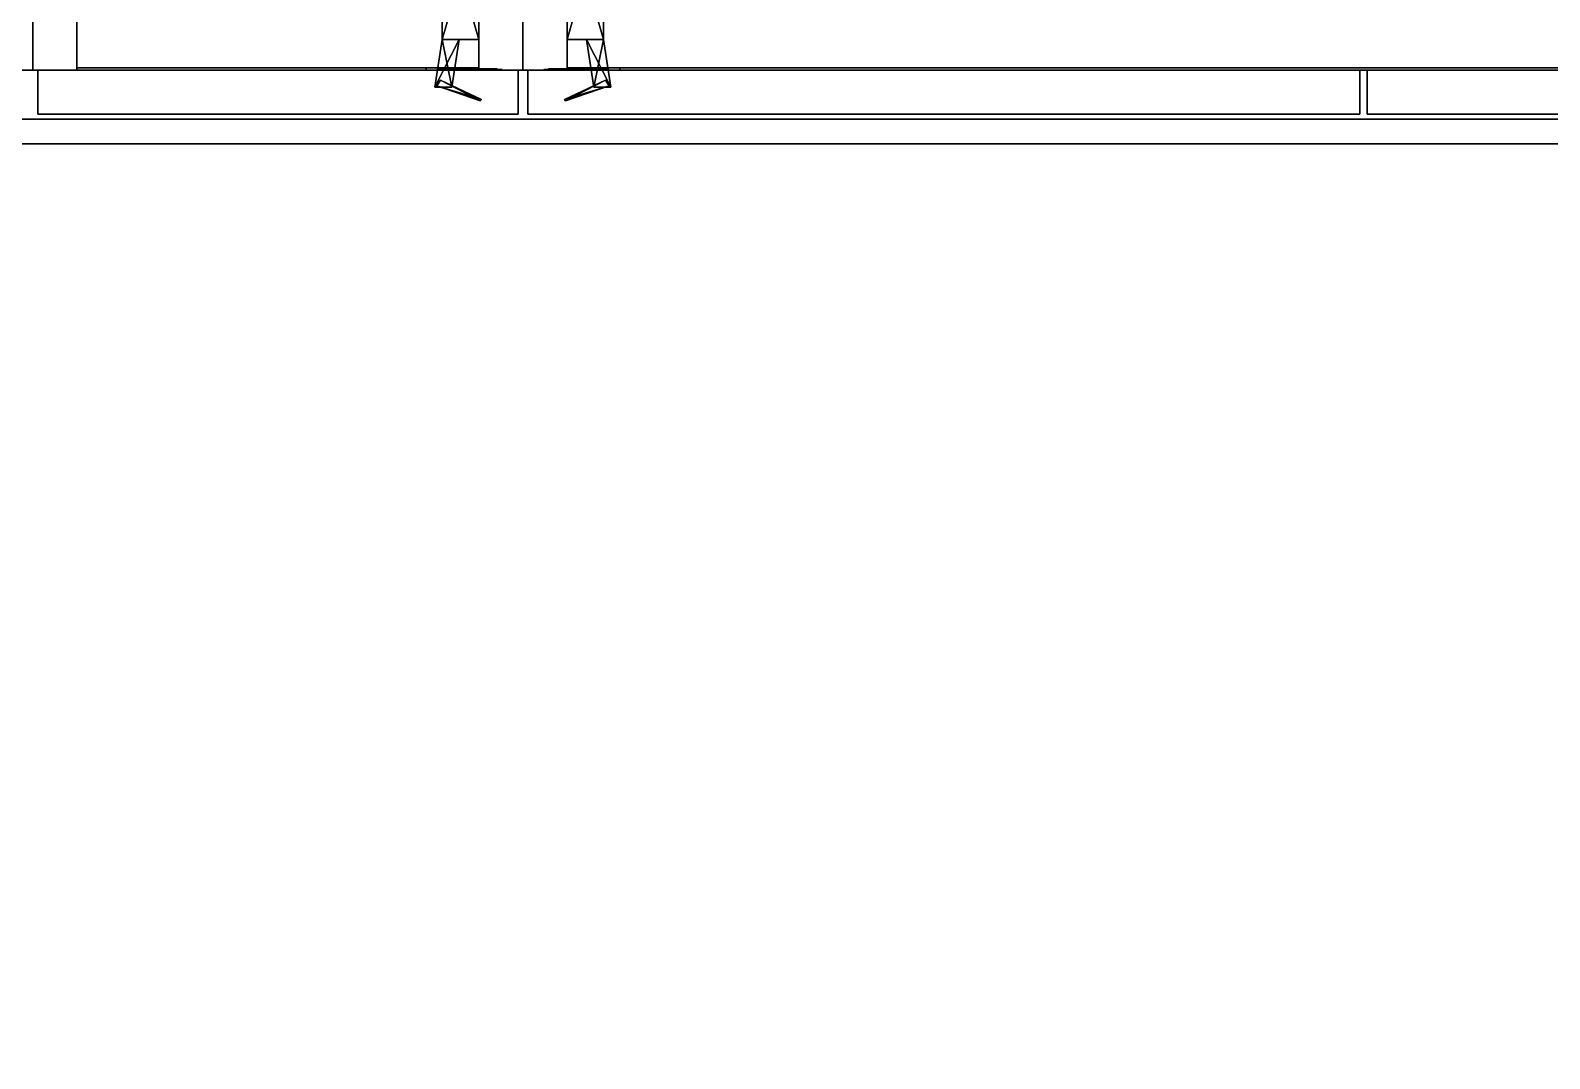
# Model space of a CAD drawing. Extents: x 0 to 6014, y -2453 to 0.
# Drawn here: x 2409 to 3029, y -1227 to -807 of the extents above; entities that cross this region are included whole.
import ezdxf

# ---------------------------------------------------------------- set-up
doc = ezdxf.new("R2010")
doc.units = 0
for name, color, linetype in [('LAYER0', 7, 'CONTINUOUS'), ('LAYER1', 7, 'CONTINUOUS'), ('LAYER181', 254, 'CONTINUOUS'), ('LAYER25', 7, 'CONTINUOUS'), ('LAYER3', 7, 'CONTINUOUS'), ('LAYER43', 7, 'CONTINUOUS'), ('LAYER44', 7, 'CONTINUOUS'), ('LAYER50', 254, 'CONTINUOUS'), ('LAYER51', 28, 'CONTINUOUS'), ('LAYER52', 253, 'CONTINUOUS'), ('LAYER53', 28, 'CONTINUOUS'), ('LAYER54', 253, 'CONTINUOUS'), ('LAYER55', 254, 'CONTINUOUS'), ('LAYER666', 7, 'CONTINUOUS'), ('LAYER667', 7, 'CONTINUOUS'), ('LAYER676', 7, 'CONTINUOUS'), ('LAYER677', 7, 'CONTINUOUS'), ('LAYER680', 28, 'CONTINUOUS'), ('LAYER681', 253, 'CONTINUOUS'), ('LAYER682', 28, 'CONTINUOUS'), ('LAYER683', 253, 'CONTINUOUS'), ('LAYER684', 254, 'CONTINUOUS'), ('LAYER685', 7, 'CONTINUOUS')]:
    doc.layers.add(name, color=color, linetype=linetype)

msp = doc.modelspace()

# ---------------------------------------------------------------- linework, layer by layer
at = {"layer": 'LAYER0'}
for points, invisible_edges in [([(1510, -265), (4585, 0), (2107, -1840), (1510, -265)], 7), ([(1510, 0, 5), (2107, -1840, 5), (4585, 0, 5), (1510, 0, 5)], 3), ([(2107, -1840), (4585, 0), (2107, -2453), (2107, -1840)], 3), ([(2107, -2453), (4585, 0), (4585, -640), (2107, -2453)], 5), ([(4585, 0, 5), (2107, -1840, 5), (4585, -640, 5), (4585, 0, 5)], 3), ([(2107, -2453), (4585, -640), (6013.69, -2453), (2107, -2453)], 3), ([(2107, -1840, 5), (6013.69, -2453, 5), (4585, -640, 5), (2107, -1840, 5)], 7)]:
    msp.add_3dface(points, dxfattribs=dict(at, invisible_edges=invisible_edges))
at = {"layer": 'LAYER181', "invisible_edges": 1}
for points in [[(3646, -773, 912), (1660, -843, 912), (1660, -773, 912), (3646, -773, 912)], [(1660, -843, 912), (3646, -773, 912), (3646, -843, 912), (1660, -843, 912)], [(3646, -843, 937), (1660, -773, 937), (1660, -843, 937), (3646, -843, 937)], [(1660, -773, 937), (3646, -843, 937), (3646, -773, 937), (1660, -773, 937)], [(3646, -843, 937), (1660, -843, 912), (3646, -843, 912), (3646, -843, 937)], [(1660, -843, 912), (3646, -843, 937), (1660, -843, 937), (1660, -843, 912)]]:
    msp.add_3dface(points, dxfattribs=at)
at = {"layer": 'LAYER25', "invisible_edges": 1}
for points in [[(2610, -150, 153), (2628, -823, 153), (2610, -823, 153), (2610, -150, 153)], [(2628, -823, 153), (2610, -150, 153), (2628, -150, 153), (2628, -823, 153)], [(2628, -150, 910), (2610, -823, 910), (2628, -823, 910), (2628, -150, 910)], [(2610, -823, 910), (2628, -150, 910), (2610, -150, 910), (2610, -823, 910)], [(2610, -823, 910), (2610, -150, 153), (2610, -823, 153), (2610, -823, 910)], [(2610, -150, 153), (2610, -823, 910), (2610, -150, 910), (2610, -150, 153)], [(2628, -150, 910), (2628, -823, 153), (2628, -150, 153), (2628, -150, 910)], [(2628, -823, 153), (2628, -150, 910), (2628, -823, 910), (2628, -823, 153)], [(2610, -823, 910), (2628, -823, 153), (2628, -823, 910), (2610, -823, 910)], [(2628, -823, 153), (2610, -823, 910), (2610, -823, 153), (2628, -823, 153)]]:
    msp.add_3dface(points, dxfattribs=at)
at = {"layer": 'LAYER3', "invisible_edges": 1}
for points in [[(2392, -150, 155), (2410, -823, 155), (2392, -823, 155), (2392, -150, 155)], [(2410, -823, 155), (2392, -150, 155), (2410, -150, 155), (2410, -823, 155)], [(2410, -150, 912), (2392, -823, 912), (2410, -823, 912), (2410, -150, 912)], [(2392, -823, 912), (2410, -150, 912), (2392, -150, 912), (2392, -823, 912)], [(2410, -823, 155), (2410, -150, 912), (2410, -823, 912), (2410, -823, 155)], [(2410, -150, 912), (2410, -823, 155), (2410, -150, 155), (2410, -150, 912)], [(2410, -823, 155), (2392, -823, 912), (2392, -823, 155), (2410, -823, 155)], [(2392, -823, 912), (2410, -823, 155), (2410, -823, 912), (2392, -823, 912)]]:
    msp.add_3dface(points, dxfattribs=at)
at = {"layer": 'LAYER43', "invisible_edges": 1}
for points in [[(3278, -150, 154), (2628, -823, 154), (2628, -150, 154), (3278, -150, 154)], [(2628, -823, 154), (3278, -150, 154), (3278, -823, 154), (2628, -823, 154)], [(2628, -150, 172), (2628, -823, 154), (2628, -823, 172), (2628, -150, 172)], [(2628, -823, 154), (2628, -150, 172), (2628, -150, 154), (2628, -823, 154)], [(3278, -823, 172), (2628, -150, 172), (2628, -823, 172), (3278, -823, 172)], [(2628, -150, 172), (3278, -823, 172), (3278, -150, 172), (2628, -150, 172)], [(3278, -823, 172), (2628, -823, 154), (3278, -823, 154), (3278, -823, 172)], [(2628, -823, 154), (3278, -823, 172), (2628, -823, 172), (2628, -823, 154)]]:
    msp.add_3dface(points, dxfattribs=at)
at = {"layer": 'LAYER44', "invisible_edges": 1}
for points in [[(3278, -742, 891.5), (2628, -822, 891.5), (2628, -742, 891.5), (3278, -742, 891.5)], [(2628, -822, 891.5), (3278, -742, 891.5), (3278, -822, 891.5), (2628, -822, 891.5)], [(2628, -742, 909.5), (2628, -822, 891.5), (2628, -822, 909.5), (2628, -742, 909.5)], [(2628, -822, 891.5), (2628, -742, 909.5), (2628, -742, 891.5), (2628, -822, 891.5)], [(3278, -822, 909.5), (2628, -742, 909.5), (2628, -822, 909.5), (3278, -822, 909.5)], [(2628, -742, 909.5), (3278, -822, 909.5), (3278, -742, 909.5), (2628, -742, 909.5)], [(3278, -822, 909.5), (2628, -822, 891.5), (3278, -822, 891.5), (3278, -822, 909.5)], [(2628, -822, 891.5), (3278, -822, 909.5), (2628, -822, 909.5), (2628, -822, 891.5)]]:
    msp.add_3dface(points, dxfattribs=at)
at = {"layer": 'LAYER50', "invisible_edges": 1}
for points in [[(2954.5, -823, 907), (3294, -823, 156), (2954.5, -823, 156), (2954.5, -823, 907)], [(3294, -823, 156), (2954.5, -823, 907), (3294, -823, 907), (3294, -823, 156)], [(2954.5, -841, 156), (3294, -823, 156), (3294, -841, 156), (2954.5, -841, 156)], [(3294, -823, 156), (2954.5, -841, 156), (2954.5, -823, 156), (3294, -823, 156)], [(2954.5, -823, 907), (3294, -841, 907), (3294, -823, 907), (2954.5, -823, 907)], [(3294, -841, 907), (2954.5, -823, 907), (2954.5, -841, 907), (3294, -841, 907)], [(2954.5, -841, 156), (2954.5, -823, 907), (2954.5, -823, 156), (2954.5, -841, 156)], [(2954.5, -823, 907), (2954.5, -841, 156), (2954.5, -841, 907), (2954.5, -823, 907)], [(3294, -841, 907), (2954.5, -841, 156), (3294, -841, 156), (3294, -841, 907)], [(2954.5, -841, 156), (3294, -841, 907), (2954.5, -841, 907), (2954.5, -841, 156)]]:
    msp.add_3dface(points, dxfattribs=at)
at = {"layer": 'LAYER51'}
for points, invisible_edges in [([(2619.49, -822.75, 251.0251), (2618.5, -822.75, 256), (2620.5, -822.75, 256), (2620.5, -822.75, 250.5)], 10), ([(2618.5, -822.75, 256), (2619.49, -822.75, 260.9749), (2620.5, -822.75, 261.5), (2620.5, -822.75, 256)], 10), ([(2622.308, -822.75, 246.8076), (2619.49, -822.75, 251.0251), (2620.5, -822.75, 250.5), (2624, -822.75, 250.5)], 10), ([(2619.49, -822.75, 260.9749), (2622.308, -822.75, 265.1924), (2624, -822.75, 261.5), (2620.5, -822.75, 261.5)], 10), ([(2620.5, -822.5, 261.5), (2620.5, -822.5, 250.5), (2627.5, -822.5, 250.5), (2627.291, -822.5, 261.3167)], 4), ([(2626.525, -822.75, 243.9896), (2622.308, -822.75, 246.8076), (2624, -822.75, 250.5), (2627.5, -822.75, 250.5)], 10), ([(2622.308, -822.75, 265.1924), (2626.525, -822.75, 268.0104), (2627.5, -822.75, 261.5), (2624, -822.75, 261.5)], 10), ([(2631.5, -822.75, 243), (2626.525, -822.75, 243.9896), (2627.5, -822.75, 250.5), (2631.5, -822.75, 247)], 2), ([(2626.525, -822.75, 268.0104), (2631.5, -822.75, 269), (2631.5, -822.75, 265), (2627.5, -822.75, 261.5)], 8), ([(2627.291, -822.5, 261.3167), (2627.5, -822.5, 250.5), (2631.5, -822.5, 247), (2631.5, -822.5, 265)], 5), ([(2649.5, -822, 235), (2644.5, -822, 247), (2631.5, -822, 247), (2631.5, -822, 235)], 1), ([(2649.5, -822, 277), (2644.5, -822, 265), (2631.5, -822, 265), (2631.5, -822, 277)], 1), ([(2631.5, -822.5, 265), (2631.5, -822.5, 247), (2644.5, -822.5, 247), (2644.5, -822.5, 265)], 1), ([(2649.5, -822, 277), (2649.5, -822, 235), (2644.5, -822, 247), (2644.5, -822, 265)], 10)]:
    msp.add_3dface(points, dxfattribs=dict(at, invisible_edges=invisible_edges))
for points in [[(2649.5, -822, 235), (2631.5, -822, 235), (2631.5, -822, 235), (2649.5, -822, 235)], [(2649.5, -822, 277), (2631.5, -822, 277), (2631.5, -822, 277), (2649.5, -822, 277)], [(2644.5, -822, 247), (2644.5, -823, 247), (2631.5, -823, 247), (2631.5, -822, 247)], [(2631.5, -822, 247), (2631.5, -823, 247), (2631.5, -823, 235), (2631.5, -822, 235)], [(2631.5, -822, 235), (2631.5, -823, 235), (2649.5, -823, 235), (2649.5, -822, 235)], [(2644.5, -822, 265), (2644.5, -823, 265), (2631.5, -823, 265), (2631.5, -822, 265)], [(2631.5, -822, 265), (2631.5, -823, 265), (2631.5, -823, 277), (2631.5, -822, 277)], [(2631.5, -822, 277), (2631.5, -823, 277), (2649.5, -823, 277), (2649.5, -822, 277)], [(2631.5, -823, 247), (2631.5, -823, 235), (2631.5, -823, 247)], [(2631.5, -823, 265), (2631.5, -823, 277), (2631.5, -823, 265)], [(2649.5, -823, 235), (2631.5, -823, 235), (2631.5, -823, 277), (2649.5, -823, 277)], [(2644.5, -822, 247), (2644.5, -823, 247), (2644.5, -823, 265), (2644.5, -822, 265)], [(2644.5, -823, 247), (2644.5, -823, 265), (2644.5, -823, 247)], [(2649.5, -822, 277), (2649.5, -823, 277), (2649.5, -822, 277)], [(2649.5, -823, 235), (2649.5, -823, 277), (2649.5, -822, 277), (2649.5, -822, 235)]]:
    msp.add_3dface(points, dxfattribs=at)
at = {"layer": 'LAYER52'}
for points in [[(2628, -758.5, 249.2174), (2642.921, -810.5, 249.2174), (2628, -810.5, 249.2174), (2628, -758.5, 249.2174)], [(2642.921, -758.5, 249.2174), (2642.921, -810.5, 249.2174), (2628, -758.5, 249.2174), (2642.921, -758.5, 249.2174)], [(2628, -810.5, 262.7826), (2642.921, -758.5, 262.7826), (2628, -758.5, 262.7826), (2628, -810.5, 262.7826)], [(2642.921, -810.5, 262.7826), (2642.921, -758.5, 262.7826), (2628, -810.5, 262.7826), (2642.921, -810.5, 262.7826)], [(2642.921, -758.5, 249.2174), (2642.921, -810.5, 262.7826), (2642.921, -810.5, 249.2174), (2642.921, -758.5, 249.2174)], [(2642.921, -758.5, 262.7826), (2642.921, -810.5, 262.7826), (2642.921, -758.5, 249.2174), (2642.921, -758.5, 262.7826)], [(2635.958, -810.5, 249.2174), (2645.906, -829.8654, 249.2174), (2638.942, -829.8654, 249.2174), (2635.958, -810.5, 249.2174)], [(2642.921, -810.5, 249.2174), (2645.906, -829.8654, 249.2174), (2635.958, -810.5, 249.2174), (2642.921, -810.5, 249.2174)], [(2638.942, -829.8654, 262.7826), (2642.921, -810.5, 262.7826), (2635.958, -810.5, 262.7826), (2638.942, -829.8654, 262.7826)], [(2645.906, -829.8654, 262.7826), (2642.921, -810.5, 262.7826), (2638.942, -829.8654, 262.7826), (2645.906, -829.8654, 262.7826)], [(2642.921, -810.5, 249.2174), (2645.906, -829.8654, 262.7826), (2645.906, -829.8654, 249.2174), (2642.921, -810.5, 249.2174)], [(2642.921, -810.5, 262.7826), (2645.906, -829.8654, 262.7826), (2642.921, -810.5, 249.2174), (2642.921, -810.5, 262.7826)], [(2643.692, -827.0753, 250.3477), (2627.409, -835.5, 250.3477), (2626.918, -834.9226, 250.3477), (2643.692, -827.0753, 250.3477)], [(2626.918, -834.9226, 261.652), (2645.182, -829.4556, 261.652), (2643.692, -827.0753, 261.652), (2626.918, -834.9226, 261.652)], [(2627.409, -835.5, 261.652), (2645.182, -829.4556, 261.652), (2626.918, -834.9226, 261.652), (2627.409, -835.5, 261.652)], [(2645.182, -829.4556, 250.3477), (2627.409, -835.5, 250.3477), (2643.692, -827.0753, 250.3477), (2645.182, -829.4556, 250.3477)], [(2645.182, -829.4556, 250.3477), (2627.409, -835.5, 261.652), (2627.409, -835.5, 250.3477), (2645.182, -829.4556, 250.3477)], [(2645.182, -829.4556, 261.652), (2627.409, -835.5, 261.652), (2645.182, -829.4556, 250.3477), (2645.182, -829.4556, 261.652)]]:
    msp.add_3dface(points, dxfattribs=at)
at = {"layer": 'LAYER53'}
for points, invisible_edges in [([(2619.49, -822.75, 802.0251), (2618.5, -822.75, 807), (2620.5, -822.75, 807), (2620.5, -822.75, 801.5)], 10), ([(2618.5, -822.75, 807), (2619.49, -822.75, 811.9749), (2620.5, -822.75, 812.5), (2620.5, -822.75, 807)], 10), ([(2622.308, -822.75, 797.8076), (2619.49, -822.75, 802.0251), (2620.5, -822.75, 801.5), (2624, -822.75, 801.5)], 10), ([(2619.49, -822.75, 811.9749), (2622.308, -822.75, 816.1924), (2624, -822.75, 812.5), (2620.5, -822.75, 812.5)], 10), ([(2620.5, -822.5, 812.5), (2620.5, -822.5, 801.5), (2627.5, -822.5, 801.5), (2627.291, -822.5, 812.3167)], 4), ([(2626.525, -822.75, 794.9896), (2622.308, -822.75, 797.8076), (2624, -822.75, 801.5), (2627.5, -822.75, 801.5)], 10), ([(2622.308, -822.75, 816.1924), (2626.525, -822.75, 819.0104), (2627.5, -822.75, 812.5), (2624, -822.75, 812.5)], 10), ([(2631.5, -822.75, 794), (2626.525, -822.75, 794.9896), (2627.5, -822.75, 801.5), (2631.5, -822.75, 798)], 2), ([(2626.525, -822.75, 819.0104), (2631.5, -822.75, 820), (2631.5, -822.75, 816), (2627.5, -822.75, 812.5)], 8), ([(2627.291, -822.5, 812.3167), (2627.5, -822.5, 801.5), (2631.5, -822.5, 798), (2631.5, -822.5, 816)], 5), ([(2649.5, -822, 786), (2644.5, -822, 798), (2631.5, -822, 798), (2631.5, -822, 786)], 1), ([(2649.5, -822, 828), (2644.5, -822, 816), (2631.5, -822, 816), (2631.5, -822, 828)], 1), ([(2631.5, -822.5, 816), (2631.5, -822.5, 798), (2644.5, -822.5, 798), (2644.5, -822.5, 816)], 1), ([(2649.5, -822, 828), (2649.5, -822, 786), (2644.5, -822, 798), (2644.5, -822, 816)], 10)]:
    msp.add_3dface(points, dxfattribs=dict(at, invisible_edges=invisible_edges))
for points in [[(2649.5, -822, 786), (2631.5, -822, 786), (2631.5, -822, 786), (2649.5, -822, 786)], [(2649.5, -822, 828), (2631.5, -822, 828), (2631.5, -822, 828), (2649.5, -822, 828)], [(2644.5, -822, 798), (2644.5, -823, 798), (2631.5, -823, 798), (2631.5, -822, 798)], [(2631.5, -822, 798), (2631.5, -823, 798), (2631.5, -823, 786), (2631.5, -822, 786)], [(2631.5, -822, 786), (2631.5, -823, 786), (2649.5, -823, 786), (2649.5, -822, 786)], [(2644.5, -822, 816), (2644.5, -823, 816), (2631.5, -823, 816), (2631.5, -822, 816)], [(2631.5, -822, 816), (2631.5, -823, 816), (2631.5, -823, 828), (2631.5, -822, 828)], [(2631.5, -822, 828), (2631.5, -823, 828), (2649.5, -823, 828), (2649.5, -822, 828)], [(2631.5, -823, 798), (2631.5, -823, 786), (2631.5, -823, 798)], [(2631.5, -823, 816), (2631.5, -823, 828), (2631.5, -823, 816)], [(2649.5, -823, 786), (2631.5, -823, 786), (2631.5, -823, 828), (2649.5, -823, 828)], [(2644.5, -822, 798), (2644.5, -823, 798), (2644.5, -823, 816), (2644.5, -822, 816)], [(2644.5, -823, 798), (2644.5, -823, 816), (2644.5, -823, 798)], [(2649.5, -822, 828), (2649.5, -823, 828), (2649.5, -822, 828)], [(2649.5, -823, 786), (2649.5, -823, 828), (2649.5, -822, 828), (2649.5, -822, 786)]]:
    msp.add_3dface(points, dxfattribs=at)
at = {"layer": 'LAYER54'}
for points in [[(2628, -758.5, 800.2174), (2642.921, -810.5, 800.2174), (2628, -810.5, 800.2174), (2628, -758.5, 800.2174)], [(2642.921, -758.5, 800.2174), (2642.921, -810.5, 800.2174), (2628, -758.5, 800.2174), (2642.921, -758.5, 800.2174)], [(2628, -810.5, 813.7826), (2642.921, -758.5, 813.7826), (2628, -758.5, 813.7826), (2628, -810.5, 813.7826)], [(2642.921, -810.5, 813.7826), (2642.921, -758.5, 813.7826), (2628, -810.5, 813.7826), (2642.921, -810.5, 813.7826)], [(2642.921, -758.5, 800.2174), (2642.921, -810.5, 813.7826), (2642.921, -810.5, 800.2174), (2642.921, -758.5, 800.2174)], [(2642.921, -758.5, 813.7826), (2642.921, -810.5, 813.7826), (2642.921, -758.5, 800.2174), (2642.921, -758.5, 813.7826)], [(2635.958, -810.5, 800.2174), (2645.906, -829.8654, 800.2174), (2638.942, -829.8654, 800.2174), (2635.958, -810.5, 800.2174)], [(2642.921, -810.5, 800.2174), (2645.906, -829.8654, 800.2174), (2635.958, -810.5, 800.2174), (2642.921, -810.5, 800.2174)], [(2638.942, -829.8654, 813.7826), (2642.921, -810.5, 813.7826), (2635.958, -810.5, 813.7826), (2638.942, -829.8654, 813.7826)], [(2645.906, -829.8654, 813.7826), (2642.921, -810.5, 813.7826), (2638.942, -829.8654, 813.7826), (2645.906, -829.8654, 813.7826)], [(2642.921, -810.5, 800.2174), (2645.906, -829.8654, 813.7826), (2645.906, -829.8654, 800.2174), (2642.921, -810.5, 800.2174)], [(2642.921, -810.5, 813.7826), (2645.906, -829.8654, 813.7826), (2642.921, -810.5, 800.2174), (2642.921, -810.5, 813.7826)], [(2643.692, -827.0753, 801.3477), (2627.409, -835.5, 801.3477), (2626.918, -834.9226, 801.3477), (2643.692, -827.0753, 801.3477)], [(2626.918, -834.9226, 812.652), (2645.182, -829.4556, 812.652), (2643.692, -827.0753, 812.652), (2626.918, -834.9226, 812.652)], [(2627.409, -835.5, 812.652), (2645.182, -829.4556, 812.652), (2626.918, -834.9226, 812.652), (2627.409, -835.5, 812.652)], [(2645.182, -829.4556, 801.3477), (2627.409, -835.5, 801.3477), (2643.692, -827.0753, 801.3477), (2645.182, -829.4556, 801.3477)], [(2645.182, -829.4556, 801.3477), (2627.409, -835.5, 812.652), (2627.409, -835.5, 801.3477), (2645.182, -829.4556, 801.3477)], [(2645.182, -829.4556, 812.652), (2627.409, -835.5, 812.652), (2645.182, -829.4556, 801.3477), (2645.182, -829.4556, 812.652)]]:
    msp.add_3dface(points, dxfattribs=at)
at = {"layer": 'LAYER55', "invisible_edges": 1}
for points in [[(2951.5, -823, 156), (2612, -823, 907), (2951.5, -823, 907), (2951.5, -823, 156)], [(2612, -823, 907), (2951.5, -823, 156), (2612, -823, 156), (2612, -823, 907)], [(2951.5, -823, 156), (2612, -841, 156), (2612, -823, 156), (2951.5, -823, 156)], [(2612, -841, 156), (2951.5, -823, 156), (2951.5, -841, 156), (2612, -841, 156)], [(2612, -841, 156), (2612, -823, 907), (2612, -823, 156), (2612, -841, 156)], [(2612, -823, 907), (2612, -841, 156), (2612, -841, 907), (2612, -823, 907)], [(2951.5, -841, 907), (2612, -823, 907), (2612, -841, 907), (2951.5, -841, 907)], [(2612, -823, 907), (2951.5, -841, 907), (2951.5, -823, 907), (2612, -823, 907)], [(2951.5, -841, 907), (2951.5, -823, 156), (2951.5, -823, 907), (2951.5, -841, 907)], [(2951.5, -823, 156), (2951.5, -841, 907), (2951.5, -841, 156), (2951.5, -823, 156)], [(2612, -841, 156), (2951.5, -841, 907), (2612, -841, 907), (2612, -841, 156)], [(2951.5, -841, 907), (2612, -841, 156), (2951.5, -841, 156), (2951.5, -841, 907)]]:
    msp.add_3dface(points, dxfattribs=at)
at = {"layer": 'LAYER666', "invisible_edges": 1}
for points in [[(2410, -150, 155), (2428, -823, 155), (2410, -823, 155), (2410, -150, 155)], [(2428, -823, 155), (2410, -150, 155), (2428, -150, 155), (2428, -823, 155)], [(2428, -150, 912), (2410, -823, 912), (2428, -823, 912), (2428, -150, 912)], [(2410, -823, 912), (2428, -150, 912), (2410, -150, 912), (2410, -823, 912)], [(2410, -823, 912), (2410, -150, 155), (2410, -823, 155), (2410, -823, 912)], [(2410, -150, 155), (2410, -823, 912), (2410, -150, 912), (2410, -150, 155)], [(2428, -150, 912), (2428, -823, 155), (2428, -150, 155), (2428, -150, 912)], [(2428, -823, 155), (2428, -150, 912), (2428, -823, 912), (2428, -823, 155)], [(2410, -823, 912), (2428, -823, 155), (2428, -823, 912), (2410, -823, 912)], [(2428, -823, 155), (2410, -823, 912), (2410, -823, 155), (2428, -823, 155)]]:
    msp.add_3dface(points, dxfattribs=at)
at = {"layer": 'LAYER667', "invisible_edges": 1}
for points in [[(2592, -150, 155), (2592, -823, 912), (2592, -150, 912), (2592, -150, 155)], [(2592, -823, 912), (2592, -150, 155), (2592, -823, 155), (2592, -823, 912)], [(2592, -150, 155), (2610, -823, 155), (2592, -823, 155), (2592, -150, 155)], [(2610, -823, 155), (2592, -150, 155), (2610, -150, 155), (2610, -823, 155)], [(2610, -150, 912), (2592, -823, 912), (2610, -823, 912), (2610, -150, 912)], [(2592, -823, 912), (2610, -150, 912), (2592, -150, 912), (2592, -823, 912)], [(2610, -823, 155), (2610, -150, 912), (2610, -823, 912), (2610, -823, 155)], [(2610, -150, 912), (2610, -823, 155), (2610, -150, 155), (2610, -150, 912)], [(2610, -823, 155), (2592, -823, 912), (2592, -823, 155), (2610, -823, 155)], [(2592, -823, 912), (2610, -823, 155), (2610, -823, 912), (2592, -823, 912)]]:
    msp.add_3dface(points, dxfattribs=at)
at = {"layer": 'LAYER676', "invisible_edges": 1}
for points in [[(2592, -150, 156), (2428, -823, 156), (2428, -150, 156), (2592, -150, 156)], [(2428, -823, 156), (2592, -150, 156), (2592, -823, 156), (2428, -823, 156)], [(2428, -150, 174), (2428, -823, 156), (2428, -823, 174), (2428, -150, 174)], [(2428, -823, 156), (2428, -150, 174), (2428, -150, 156), (2428, -823, 156)], [(2592, -823, 174), (2428, -150, 174), (2428, -823, 174), (2592, -823, 174)], [(2428, -150, 174), (2592, -823, 174), (2592, -150, 174), (2428, -150, 174)], [(2592, -150, 156), (2592, -823, 174), (2592, -823, 156), (2592, -150, 156)], [(2592, -823, 174), (2592, -150, 156), (2592, -150, 174), (2592, -823, 174)], [(2592, -823, 174), (2428, -823, 156), (2592, -823, 156), (2592, -823, 174)], [(2428, -823, 156), (2592, -823, 174), (2428, -823, 174), (2428, -823, 156)]]:
    msp.add_3dface(points, dxfattribs=at)
at = {"layer": 'LAYER677', "invisible_edges": 1}
for points in [[(2592, -742, 893.5), (2428, -822, 893.5), (2428, -742, 893.5), (2592, -742, 893.5)], [(2428, -822, 893.5), (2592, -742, 893.5), (2592, -822, 893.5), (2428, -822, 893.5)], [(2428, -742, 911.5), (2428, -822, 893.5), (2428, -822, 911.5), (2428, -742, 911.5)], [(2428, -822, 893.5), (2428, -742, 911.5), (2428, -742, 893.5), (2428, -822, 893.5)], [(2592, -822, 911.5), (2428, -742, 911.5), (2428, -822, 911.5), (2592, -822, 911.5)], [(2428, -742, 911.5), (2592, -822, 911.5), (2592, -742, 911.5), (2428, -742, 911.5)], [(2592, -742, 893.5), (2592, -822, 911.5), (2592, -822, 893.5), (2592, -742, 893.5)], [(2592, -822, 911.5), (2592, -742, 893.5), (2592, -742, 911.5), (2592, -822, 911.5)], [(2592, -822, 911.5), (2428, -822, 893.5), (2592, -822, 893.5), (2592, -822, 911.5)], [(2428, -822, 893.5), (2592, -822, 911.5), (2428, -822, 911.5), (2428, -822, 893.5)]]:
    msp.add_3dface(points, dxfattribs=at)
at = {"layer": 'LAYER680'}
for points in [[(2570.5, -822, 279), (2570.5, -823, 279), (2570.5, -822, 279)], [(2570.5, -822, 237), (2588.5, -822, 237), (2588.5, -822, 237), (2570.5, -822, 237)], [(2570.5, -822, 279), (2588.5, -822, 279), (2588.5, -822, 279), (2570.5, -822, 279)], [(2588.5, -822, 237), (2588.5, -823, 237), (2570.5, -823, 237), (2570.5, -822, 237)], [(2570.5, -823, 237), (2570.5, -823, 279), (2570.5, -822, 279), (2570.5, -822, 237)], [(2588.5, -822, 279), (2588.5, -823, 279), (2570.5, -823, 279), (2570.5, -822, 279)], [(2570.5, -823, 237), (2588.5, -823, 237), (2588.5, -823, 279), (2570.5, -823, 279)], [(2575.5, -822, 249), (2575.5, -823, 249), (2575.5, -823, 267), (2575.5, -822, 267)], [(2575.5, -822, 249), (2575.5, -823, 249), (2588.5, -823, 249), (2588.5, -822, 249)], [(2575.5, -822, 267), (2575.5, -823, 267), (2588.5, -823, 267), (2588.5, -822, 267)], [(2575.5, -823, 249), (2575.5, -823, 267), (2575.5, -823, 249)], [(2588.5, -822, 249), (2588.5, -823, 249), (2588.5, -823, 237), (2588.5, -822, 237)], [(2588.5, -822, 267), (2588.5, -823, 267), (2588.5, -823, 279), (2588.5, -822, 279)], [(2588.5, -823, 249), (2588.5, -823, 237), (2588.5, -823, 249)], [(2588.5, -823, 267), (2588.5, -823, 279), (2588.5, -823, 267)]]:
    msp.add_3dface(points, dxfattribs=at)
for points, invisible_edges in [([(2570.5, -822, 279), (2570.5, -822, 237), (2575.5, -822, 249), (2575.5, -822, 267)], 10), ([(2570.5, -822, 237), (2575.5, -822, 249), (2588.5, -822, 249), (2588.5, -822, 237)], 1), ([(2570.5, -822, 279), (2575.5, -822, 267), (2588.5, -822, 267), (2588.5, -822, 279)], 1), ([(2588.5, -822.5, 267), (2588.5, -822.5, 249), (2575.5, -822.5, 249), (2575.5, -822.5, 267)], 1), ([(2592.709, -822.5, 263.3167), (2592.5, -822.5, 252.5), (2588.5, -822.5, 249), (2588.5, -822.5, 267)], 5), ([(2588.5, -822.75, 245), (2593.475, -822.75, 245.9896), (2592.5, -822.75, 252.5), (2588.5, -822.75, 249)], 2), ([(2593.475, -822.75, 270.0104), (2588.5, -822.75, 271), (2588.5, -822.75, 267), (2592.5, -822.75, 263.5)], 8), ([(2599.5, -822.5, 263.5), (2599.5, -822.5, 252.5), (2592.5, -822.5, 252.5), (2592.709, -822.5, 263.3167)], 4), ([(2593.475, -822.75, 245.9896), (2597.692, -822.75, 248.8076), (2596, -822.75, 252.5), (2592.5, -822.75, 252.5)], 10), ([(2597.692, -822.75, 267.1924), (2593.475, -822.75, 270.0104), (2592.5, -822.75, 263.5), (2596, -822.75, 263.5)], 10), ([(2597.692, -822.75, 248.8076), (2600.51, -822.75, 253.0251), (2599.5, -822.75, 252.5), (2596, -822.75, 252.5)], 10), ([(2600.51, -822.75, 262.9749), (2597.692, -822.75, 267.1924), (2596, -822.75, 263.5), (2599.5, -822.75, 263.5)], 10), ([(2600.51, -822.75, 253.0251), (2601.5, -822.75, 258), (2599.5, -822.75, 258), (2599.5, -822.75, 252.5)], 10), ([(2601.5, -822.75, 258), (2600.51, -822.75, 262.9749), (2599.5, -822.75, 263.5), (2599.5, -822.75, 258)], 10)]:
    msp.add_3dface(points, dxfattribs=dict(at, invisible_edges=invisible_edges))
at = {"layer": 'LAYER681'}
for points in [[(2592, -810.5, 251.2174), (2577.079, -810.5, 251.2174), (2592, -758.5, 251.2174), (2592, -810.5, 251.2174)], [(2592, -758.5, 251.2174), (2577.079, -810.5, 251.2174), (2577.079, -758.5, 251.2174), (2592, -758.5, 251.2174)], [(2592, -758.5, 264.7826), (2577.079, -758.5, 264.7826), (2592, -810.5, 264.7826), (2592, -758.5, 264.7826)], [(2592, -810.5, 264.7826), (2577.079, -758.5, 264.7826), (2577.079, -810.5, 264.7826), (2592, -810.5, 264.7826)], [(2577.079, -810.5, 251.2174), (2577.079, -810.5, 264.7826), (2577.079, -758.5, 251.2174), (2577.079, -810.5, 251.2174)], [(2577.079, -758.5, 251.2174), (2577.079, -810.5, 264.7826), (2577.079, -758.5, 264.7826), (2577.079, -758.5, 251.2174)], [(2581.058, -829.8654, 251.2174), (2574.094, -829.8654, 251.2174), (2584.042, -810.5, 251.2174), (2581.058, -829.8654, 251.2174)], [(2584.042, -810.5, 251.2174), (2574.094, -829.8654, 251.2174), (2577.079, -810.5, 251.2174), (2584.042, -810.5, 251.2174)], [(2581.058, -829.8654, 264.7826), (2577.079, -810.5, 264.7826), (2574.094, -829.8654, 264.7826), (2581.058, -829.8654, 264.7826)], [(2574.094, -829.8654, 251.2174), (2574.094, -829.8654, 264.7826), (2577.079, -810.5, 251.2174), (2574.094, -829.8654, 251.2174)], [(2577.079, -810.5, 251.2174), (2574.094, -829.8654, 264.7826), (2577.079, -810.5, 264.7826), (2577.079, -810.5, 251.2174)], [(2584.042, -810.5, 264.7826), (2577.079, -810.5, 264.7826), (2581.058, -829.8654, 264.7826), (2584.042, -810.5, 264.7826)], [(2576.308, -827.0753, 252.3477), (2592.591, -835.5, 252.3477), (2574.818, -829.4556, 252.3477), (2576.308, -827.0753, 252.3477)], [(2576.308, -827.0753, 263.652), (2574.818, -829.4556, 263.652), (2593.082, -834.9226, 263.652), (2576.308, -827.0753, 263.652)], [(2593.082, -834.9226, 263.652), (2574.818, -829.4556, 263.652), (2592.591, -835.5, 263.652), (2593.082, -834.9226, 263.652)], [(2592.591, -835.5, 252.3477), (2592.591, -835.5, 263.652), (2574.818, -829.4556, 252.3477), (2592.591, -835.5, 252.3477)], [(2574.818, -829.4556, 252.3477), (2592.591, -835.5, 263.652), (2574.818, -829.4556, 263.652), (2574.818, -829.4556, 252.3477)], [(2593.082, -834.9226, 252.3477), (2592.591, -835.5, 252.3477), (2576.308, -827.0753, 252.3477), (2593.082, -834.9226, 252.3477)]]:
    msp.add_3dface(points, dxfattribs=at)
at = {"layer": 'LAYER682'}
for points in [[(2570.5, -822, 830), (2570.5, -823, 830), (2570.5, -822, 830)], [(2570.5, -822, 788), (2588.5, -822, 788), (2588.5, -822, 788), (2570.5, -822, 788)], [(2570.5, -822, 830), (2588.5, -822, 830), (2588.5, -822, 830), (2570.5, -822, 830)], [(2588.5, -822, 788), (2588.5, -823, 788), (2570.5, -823, 788), (2570.5, -822, 788)], [(2570.5, -823, 788), (2570.5, -823, 830), (2570.5, -822, 830), (2570.5, -822, 788)], [(2588.5, -822, 830), (2588.5, -823, 830), (2570.5, -823, 830), (2570.5, -822, 830)], [(2570.5, -823, 788), (2588.5, -823, 788), (2588.5, -823, 830), (2570.5, -823, 830)], [(2575.5, -822, 800), (2575.5, -823, 800), (2575.5, -823, 818), (2575.5, -822, 818)], [(2575.5, -822, 800), (2575.5, -823, 800), (2588.5, -823, 800), (2588.5, -822, 800)], [(2575.5, -822, 818), (2575.5, -823, 818), (2588.5, -823, 818), (2588.5, -822, 818)], [(2575.5, -823, 800), (2575.5, -823, 818), (2575.5, -823, 800)], [(2588.5, -822, 800), (2588.5, -823, 800), (2588.5, -823, 788), (2588.5, -822, 788)], [(2588.5, -822, 818), (2588.5, -823, 818), (2588.5, -823, 830), (2588.5, -822, 830)], [(2588.5, -823, 800), (2588.5, -823, 788), (2588.5, -823, 800)], [(2588.5, -823, 818), (2588.5, -823, 830), (2588.5, -823, 818)]]:
    msp.add_3dface(points, dxfattribs=at)
for points, invisible_edges in [([(2570.5, -822, 830), (2570.5, -822, 788), (2575.5, -822, 800), (2575.5, -822, 818)], 10), ([(2570.5, -822, 788), (2575.5, -822, 800), (2588.5, -822, 800), (2588.5, -822, 788)], 1), ([(2570.5, -822, 830), (2575.5, -822, 818), (2588.5, -822, 818), (2588.5, -822, 830)], 1), ([(2588.5, -822.5, 818), (2588.5, -822.5, 800), (2575.5, -822.5, 800), (2575.5, -822.5, 818)], 1), ([(2592.709, -822.5, 814.3167), (2592.5, -822.5, 803.5), (2588.5, -822.5, 800), (2588.5, -822.5, 818)], 5), ([(2588.5, -822.75, 796), (2593.475, -822.75, 796.9896), (2592.5, -822.75, 803.5), (2588.5, -822.75, 800)], 2), ([(2593.475, -822.75, 821.0104), (2588.5, -822.75, 822), (2588.5, -822.75, 818), (2592.5, -822.75, 814.5)], 8), ([(2599.5, -822.5, 814.5), (2599.5, -822.5, 803.5), (2592.5, -822.5, 803.5), (2592.709, -822.5, 814.3167)], 4), ([(2593.475, -822.75, 796.9896), (2597.692, -822.75, 799.8076), (2596, -822.75, 803.5), (2592.5, -822.75, 803.5)], 10), ([(2597.692, -822.75, 818.1924), (2593.475, -822.75, 821.0104), (2592.5, -822.75, 814.5), (2596, -822.75, 814.5)], 10), ([(2597.692, -822.75, 799.8076), (2600.51, -822.75, 804.0251), (2599.5, -822.75, 803.5), (2596, -822.75, 803.5)], 10), ([(2600.51, -822.75, 813.9749), (2597.692, -822.75, 818.1924), (2596, -822.75, 814.5), (2599.5, -822.75, 814.5)], 10), ([(2600.51, -822.75, 804.0251), (2601.5, -822.75, 809), (2599.5, -822.75, 809), (2599.5, -822.75, 803.5)], 10), ([(2601.5, -822.75, 809), (2600.51, -822.75, 813.9749), (2599.5, -822.75, 814.5), (2599.5, -822.75, 809)], 10)]:
    msp.add_3dface(points, dxfattribs=dict(at, invisible_edges=invisible_edges))
at = {"layer": 'LAYER683'}
for points in [[(2592, -810.5, 802.2174), (2577.079, -810.5, 802.2174), (2592, -758.5, 802.2174), (2592, -810.5, 802.2174)], [(2592, -758.5, 802.2174), (2577.079, -810.5, 802.2174), (2577.079, -758.5, 802.2174), (2592, -758.5, 802.2174)], [(2592, -758.5, 815.7826), (2577.079, -758.5, 815.7826), (2592, -810.5, 815.7826), (2592, -758.5, 815.7826)], [(2592, -810.5, 815.7826), (2577.079, -758.5, 815.7826), (2577.079, -810.5, 815.7826), (2592, -810.5, 815.7826)], [(2577.079, -810.5, 802.2174), (2577.079, -810.5, 815.7826), (2577.079, -758.5, 802.2174), (2577.079, -810.5, 802.2174)], [(2577.079, -758.5, 802.2174), (2577.079, -810.5, 815.7826), (2577.079, -758.5, 815.7826), (2577.079, -758.5, 802.2174)], [(2581.058, -829.8654, 802.2174), (2574.094, -829.8654, 802.2174), (2584.042, -810.5, 802.2174), (2581.058, -829.8654, 802.2174)], [(2584.042, -810.5, 802.2174), (2574.094, -829.8654, 802.2174), (2577.079, -810.5, 802.2174), (2584.042, -810.5, 802.2174)], [(2581.058, -829.8654, 815.7826), (2577.079, -810.5, 815.7826), (2574.094, -829.8654, 815.7826), (2581.058, -829.8654, 815.7826)], [(2574.094, -829.8654, 802.2174), (2574.094, -829.8654, 815.7826), (2577.079, -810.5, 802.2174), (2574.094, -829.8654, 802.2174)], [(2577.079, -810.5, 802.2174), (2574.094, -829.8654, 815.7826), (2577.079, -810.5, 815.7826), (2577.079, -810.5, 802.2174)], [(2584.042, -810.5, 815.7826), (2577.079, -810.5, 815.7826), (2581.058, -829.8654, 815.7826), (2584.042, -810.5, 815.7826)], [(2576.308, -827.0753, 803.3477), (2592.591, -835.5, 803.3477), (2574.818, -829.4556, 803.3477), (2576.308, -827.0753, 803.3477)], [(2576.308, -827.0753, 814.652), (2574.818, -829.4556, 814.652), (2593.082, -834.9226, 814.652), (2576.308, -827.0753, 814.652)], [(2593.082, -834.9226, 814.652), (2574.818, -829.4556, 814.652), (2592.591, -835.5, 814.652), (2593.082, -834.9226, 814.652)], [(2592.591, -835.5, 803.3477), (2592.591, -835.5, 814.652), (2574.818, -829.4556, 803.3477), (2592.591, -835.5, 803.3477)], [(2574.818, -829.4556, 803.3477), (2592.591, -835.5, 814.652), (2574.818, -829.4556, 814.652), (2574.818, -829.4556, 803.3477)], [(2593.082, -834.9226, 803.3477), (2592.591, -835.5, 803.3477), (2576.308, -827.0753, 803.3477), (2593.082, -834.9226, 803.3477)]]:
    msp.add_3dface(points, dxfattribs=at)
at = {"layer": 'LAYER684', "invisible_edges": 1}
for points in [[(2412, -823, 909), (2608, -823, 158), (2412, -823, 158), (2412, -823, 909)], [(2608, -823, 158), (2412, -823, 909), (2608, -823, 909), (2608, -823, 158)], [(2412, -841, 158), (2608, -823, 158), (2608, -841, 158), (2412, -841, 158)], [(2608, -823, 158), (2412, -841, 158), (2412, -823, 158), (2608, -823, 158)], [(2412, -823, 909), (2608, -841, 909), (2608, -823, 909), (2412, -823, 909)], [(2608, -841, 909), (2412, -823, 909), (2412, -841, 909), (2608, -841, 909)], [(2412, -841, 158), (2412, -823, 909), (2412, -823, 158), (2412, -841, 158)], [(2412, -823, 909), (2412, -841, 158), (2412, -841, 909), (2412, -823, 909)], [(2608, -841, 909), (2608, -823, 158), (2608, -823, 909), (2608, -841, 909)], [(2608, -823, 158), (2608, -841, 909), (2608, -841, 158), (2608, -823, 158)], [(2608, -841, 909), (2412, -841, 158), (2608, -841, 158), (2608, -841, 909)], [(2412, -841, 158), (2608, -841, 909), (2412, -841, 909), (2412, -841, 158)]]:
    msp.add_3dface(points, dxfattribs=at)
at = {"layer": 'LAYER685'}
for points, invisible_edges in [([(3646, -853, 937), (1495, -798, 937), (1768, -753, 937), (3646, -853, 937)], 7), ([(1495, -798, 957), (3646, -853, 957), (1768, -753, 957), (1495, -798, 957)], 7), ([(3646, -853, 937), (1768, -753, 937), (2328, -753, 937), (3646, -853, 937)], 5), ([(1768, -753, 957), (3646, -853, 957), (2328, -753, 957), (1768, -753, 957)], 3), ([(3646, -853, 937), (2328, -753, 937), (2528, -763, 937), (3646, -853, 937)], 7), ([(2328, -753, 957), (3646, -853, 957), (2528, -763, 957), (2328, -753, 957)], 7), ([(3646, -853, 937), (2528, -763, 937), (3488, -763, 937), (3646, -853, 937)], 5), ([(2528, -763, 957), (3646, -853, 957), (3488, -763, 957), (2528, -763, 957)], 3), ([(915, -853, 937), (995, -798, 937), (3646, -853, 937), (915, -853, 937)], 3), ([(995, -798, 957), (915, -853, 957), (3646, -853, 957), (995, -798, 957)], 5), ([(3646, -853, 937), (995, -798, 937), (1495, -798, 937), (3646, -853, 937)], 5), ([(995, -798, 957), (3646, -853, 957), (1495, -798, 957), (995, -798, 957)], 3), ([(3646, -853, 957), (915, -853, 937), (3646, -853, 937), (3646, -853, 957)], 1), ([(915, -853, 937), (3646, -853, 957), (915, -853, 957), (915, -853, 937)], 1)]:
    msp.add_3dface(points, dxfattribs=dict(at, invisible_edges=invisible_edges))

# ---------------------------------------------------------------- meshes
at = {"layer": 'LAYER1'}
mesh = msp.add_polymesh((11, 2), dxfattribs=at)
for k, corner in enumerate([(2257, -1690, 2334), (2257, -2453, 2334), (150, -1690, 2334), (2257, -1690, 2334), (150, -160, 2334), (150, -1690, 2334), (915, -160, 2334), (150, -160, 2334), (915, -415, 2334), (915, -160, 2334), (1660, -415, 2334), (915, -415, 2334), (1660, -150, 2334), (1660, -415, 2334), (4435, -150, 2334), (1660, -150, 2334), (4435, -790, 2334), (4435, -150, 2334), (6013.688, -790, 2334), (4435, -790, 2334), (6013.688, -640, 2334), (4585, -640, 2334)]):
    mesh.set_mesh_vertex(divmod(k, 2), corner)
at = {"layer": 'LAYER51'}
mesh = msp.add_polymesh((2, 9), dxfattribs=at)
for k, corner in enumerate([(2631.5, -822.75, 243), (2626.525, -822.75, 243.9896), (2622.308, -822.75, 246.8076), (2619.49, -822.75, 251.0251), (2618.5, -822.75, 256), (2619.49, -822.75, 260.9749), (2622.308, -822.75, 265.1924), (2626.525, -822.75, 268.0104), (2631.5, -822.75, 269), (2631.5, -823, 243), (2626.525, -823, 243.9896), (2622.308, -823, 246.8076), (2619.49, -823, 251.0251), (2618.5, -823, 256), (2619.49, -823, 260.9749), (2622.308, -823, 265.1924), (2626.525, -823, 268.0104), (2631.5, -823, 269)]):
    mesh.set_mesh_vertex(divmod(k, 9), corner)
at = {"layer": 'LAYER53'}
mesh = msp.add_polymesh((2, 9), dxfattribs=at)
for k, corner in enumerate([(2631.5, -822.75, 794), (2626.525, -822.75, 794.9896), (2622.308, -822.75, 797.8076), (2619.49, -822.75, 802.0251), (2618.5, -822.75, 807), (2619.49, -822.75, 811.9749), (2622.308, -822.75, 816.1924), (2626.525, -822.75, 819.0104), (2631.5, -822.75, 820), (2631.5, -823, 794), (2626.525, -823, 794.9896), (2622.308, -823, 797.8076), (2619.49, -823, 802.0251), (2618.5, -823, 807), (2619.49, -823, 811.9749), (2622.308, -823, 816.1924), (2626.525, -823, 819.0104), (2631.5, -823, 820)]):
    mesh.set_mesh_vertex(divmod(k, 9), corner)
at = {"layer": 'LAYER680'}
mesh = msp.add_polymesh((2, 9), dxfattribs=at)
for k, corner in enumerate([(2588.5, -822.75, 245), (2593.475, -822.75, 245.9896), (2597.692, -822.75, 248.8076), (2600.51, -822.75, 253.0251), (2601.5, -822.75, 258), (2600.51, -822.75, 262.9749), (2597.692, -822.75, 267.1924), (2593.475, -822.75, 270.0104), (2588.5, -822.75, 271), (2588.5, -823, 245), (2593.475, -823, 245.9896), (2597.692, -823, 248.8076), (2600.51, -823, 253.0251), (2601.5, -823, 258), (2600.51, -823, 262.9749), (2597.692, -823, 267.1924), (2593.475, -823, 270.0104), (2588.5, -823, 271)]):
    mesh.set_mesh_vertex(divmod(k, 9), corner)
at = {"layer": 'LAYER682'}
mesh = msp.add_polymesh((2, 9), dxfattribs=at)
for k, corner in enumerate([(2588.5, -822.75, 796), (2593.475, -822.75, 796.9896), (2597.692, -822.75, 799.8076), (2600.51, -822.75, 804.0251), (2601.5, -822.75, 809), (2600.51, -822.75, 813.9749), (2597.692, -822.75, 818.1924), (2593.475, -822.75, 821.0104), (2588.5, -822.75, 822), (2588.5, -823, 796), (2593.475, -823, 796.9896), (2597.692, -823, 799.8076), (2600.51, -823, 804.0251), (2601.5, -823, 809), (2600.51, -823, 813.9749), (2597.692, -823, 818.1924), (2593.475, -823, 821.0104), (2588.5, -823, 822)]):
    mesh.set_mesh_vertex(divmod(k, 9), corner)

doc.saveas('drawing.dxf')
